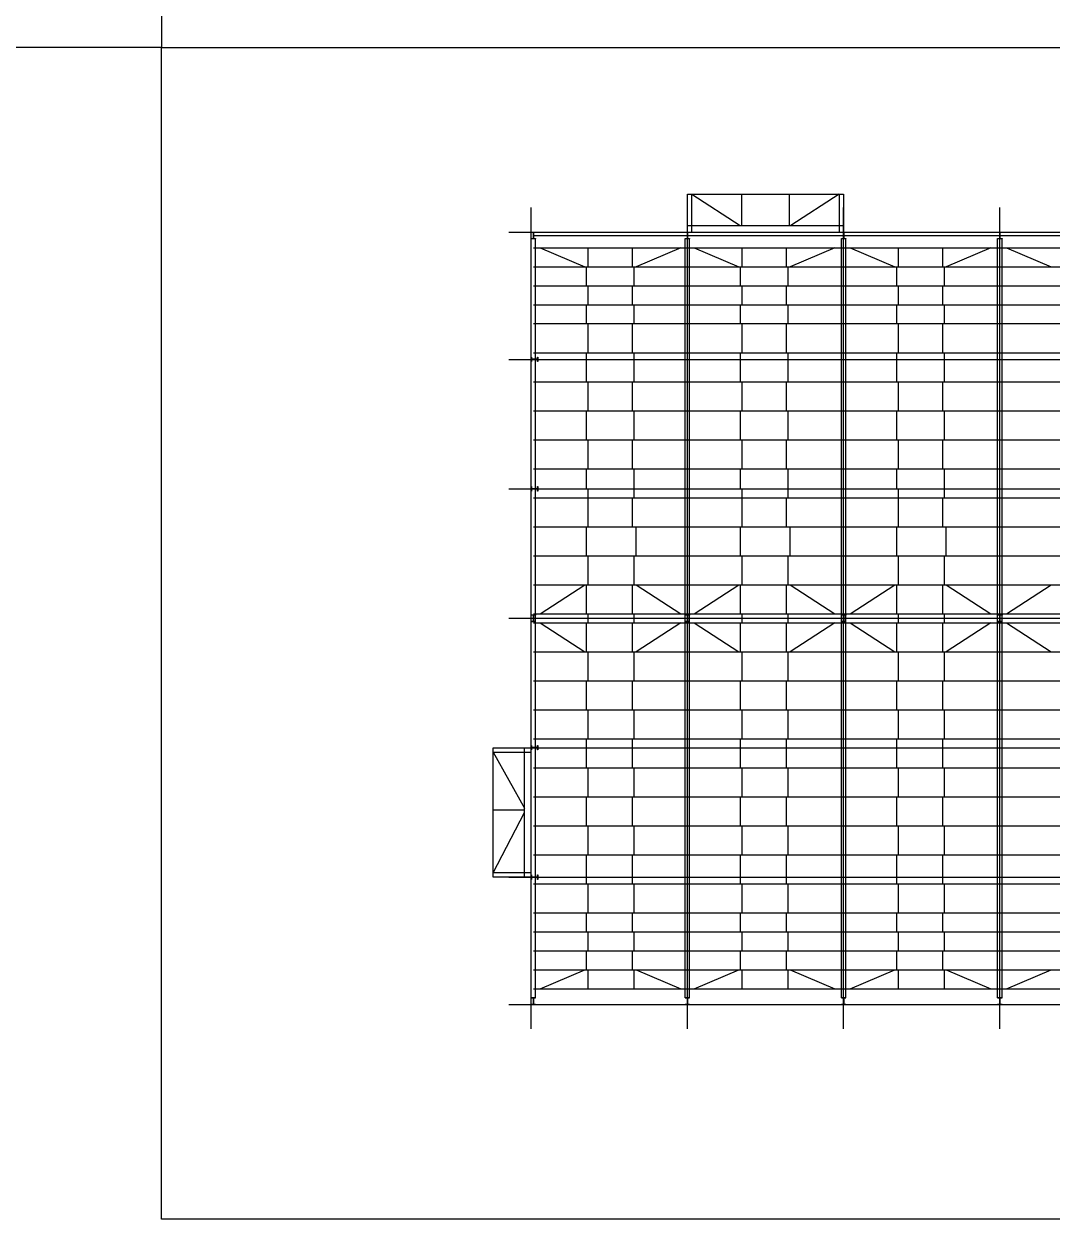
# Model space of a CAD drawing. Extents: x 102162 to 621267, y -39398 to 328893.
# Drawn here: x 363292 to 409359, y 2602 to 56152 of the extents above; entities that cross this region are included whole.
import ezdxf

# ---------------------------------------------------------------- set-up
doc = ezdxf.new("R2010")
doc.units = 0
doc.header["$LTSCALE"] = 1000
doc.header["$MEASUREMENT"] = 0
doc.linetypes.add('DOTE', pattern=[2.42, 2, -0.2, 0.02, -0.2])
doc.layers.add('DOTE', color=1, linetype='Continuous')

msp = doc.modelspace()

# ---------------------------------------------------------------- linework, layer by layer
at = {"color": 0}
for p, q in [((393019.4, 46821.1), (393019.4, 48521.1)), ((393019.4, 48521.1), (400019.4, 48521.1)), ((393219.4, 46821.1), (393219.4, 48521.1)), ((399819.4, 48521.1), (399819.4, 46821.1)), ((400019.4, 48521.1), (400019.4, 46821.1)), ((393019.4, 47121.1), (400019.4, 47121.1))]:
    msp.add_line(p, q, dxfattribs=at)
at = {"color": 6}
for p, q in [((393219.4, 48521.1), (395379.4, 47121.1)), ((395459.4, 47121.1), (395459.4, 48521.1)), ((397579.4, 48521.1), (397579.4, 47121.1)), ((399819.4, 48521.1), (397659.4, 47121.1)), ((386419.4, 46121.1), (388419.4, 45271.1)), ((388579.4, 45271.1), (388579.4, 46121.1)), ((390559.4, 45271.1), (390559.4, 46121.1)), ((392719.4, 46121.1), (390719.4, 45271.1)), ((393319.4, 46121.1), (395319.4, 45271.1)), ((395479.4, 45271.1), (395479.4, 46121.1)), ((397459.4, 45271.1), (397459.4, 46121.1)), ((399619.4, 46121.1), (397619.4, 45271.1)), ((400319.4, 46121.1), (402319.4, 45271.1)), ((402479.4, 45271.1), (402479.4, 46121.1)), ((404459.4, 45271.1), (404459.4, 46121.1)), ((406619.4, 46121.1), (404619.4, 45271.1)), ((407319.4, 46121.1), (409319.4, 45271.1)), ((388499.4, 44421.1), (388499.4, 45271.1)), ((390639.4, 44421.1), (390639.4, 45271.1)), ((395399.4, 44421.1), (395399.4, 45271.1)), ((397539.4, 44421.1), (397539.4, 45271.1)), ((402399.4, 44421.1), (402399.4, 45271.1)), ((404539.4, 44421.1), (404539.4, 45271.1)), ((388579.4, 43571.1), (388579.4, 44421.1)), ((390559.4, 43571.1), (390559.4, 44421.1)), ((395479.4, 43571.1), (395479.4, 44421.1)), ((397459.4, 43571.1), (397459.4, 44421.1)), ((402479.4, 43571.1), (402479.4, 44421.1)), ((404459.4, 43571.1), (404459.4, 44421.1)), ((388499.4, 42721.1), (388499.4, 43571.1)), ((390639.4, 42721.1), (390639.4, 43571.1)), ((395399.4, 42721.1), (395399.4, 43571.1)), ((397539.4, 42721.1), (397539.4, 43571.1)), ((402399.4, 42721.1), (402399.4, 43571.1)), ((404539.4, 42721.1), (404539.4, 43571.1)), ((388579.4, 41421.1), (388579.4, 42721.1)), ((390559.4, 41421.1), (390559.4, 42721.1)), ((395479.4, 41421.1), (395479.4, 42721.1)), ((397459.4, 41421.1), (397459.4, 42721.1)), ((402479.4, 41421.1), (402479.4, 42721.1)), ((404459.4, 41421.1), (404459.4, 42721.1)), ((388499.4, 40121.1), (388499.4, 41421.1)), ((390639.4, 40121.1), (390639.4, 41421.1)), ((395399.4, 40121.1), (395399.4, 41421.1)), ((397539.4, 40121.1), (397539.4, 41421.1)), ((402399.4, 40121.1), (402399.4, 41421.1)), ((404539.4, 40121.1), (404539.4, 41421.1)), ((388579.4, 38821.1), (388579.4, 40121.1)), ((390559.4, 38821.1), (390559.4, 40121.1)), ((395479.4, 38821.1), (395479.4, 40121.1)), ((397459.4, 38821.1), (397459.4, 40121.1)), ((402479.4, 38821.1), (402479.4, 40121.1)), ((404459.4, 38821.1), (404459.4, 40121.1)), ((388499.4, 37521.1), (388499.4, 38821.1)), ((390639.4, 37521.1), (390639.4, 38821.1)), ((395399.4, 37521.1), (395399.4, 38821.1)), ((397539.4, 37521.1), (397539.4, 38821.1)), ((402399.4, 37521.1), (402399.4, 38821.1)), ((404539.4, 37521.1), (404539.4, 38821.1)), ((388579.4, 36221.1), (388579.4, 37521.1)), ((390559.4, 36221.1), (390559.4, 37521.1)), ((395479.4, 36221.1), (395479.4, 37521.1)), ((397459.4, 36221.1), (397459.4, 37521.1)), ((402479.4, 36221.1), (402479.4, 37521.1)), ((404459.4, 36221.1), (404459.4, 37521.1)), ((388499.4, 35321.1), (388499.4, 36221.1)), ((390639.4, 34921.1), (390639.4, 36221.1)), ((395399.4, 35321.1), (395399.4, 36221.1)), ((397539.4, 34921.1), (397539.4, 36221.1)), ((402399.4, 35321.1), (402399.4, 36221.1)), ((404539.4, 34921.1), (404539.4, 36221.1)), ((388579.4, 33621.1), (388579.4, 35321.1)), ((390559.4, 33621.1), (390559.4, 34921.1)), ((395479.4, 33621.1), (395479.4, 35321.1)), ((397459.4, 33621.1), (397459.4, 34921.1)), ((402479.4, 33621.1), (402479.4, 35321.1)), ((404459.4, 33621.1), (404459.4, 34921.1)), ((388499.4, 32321.1), (388499.4, 33621.1)), ((390719.4, 32321.1), (390719.4, 33621.1)), ((395399.4, 32321.1), (395399.4, 33621.1)), ((397619.4, 32321.1), (397619.4, 33621.1)), ((402399.4, 32321.1), (402399.4, 33621.1)), ((404619.4, 32321.1), (404619.4, 33621.1)), ((388579.4, 31021.1), (388579.4, 32321.1)), ((390639.4, 31021.1), (390639.4, 32321.1)), ((395479.4, 31021.1), (395479.4, 32321.1)), ((397539.4, 31021.1), (397539.4, 32321.1)), ((402479.4, 31021.1), (402479.4, 32321.1)), ((404539.4, 31021.1), (404539.4, 32321.1)), ((386419.4, 29721.1), (388419.4, 31021.1)), ((388499.4, 29721.1), (388499.4, 31021.1)), ((390559.4, 29721.1), (390559.4, 31021.1)), ((390719.4, 31021.1), (392719.4, 29721.1)), ((393319.4, 29721.1), (395319.4, 31021.1)), ((395399.4, 29721.1), (395399.4, 31021.1)), ((397459.4, 29721.1), (397459.4, 31021.1)), ((397619.4, 31021.1), (399619.4, 29721.1)), ((400319.4, 29721.1), (402319.4, 31021.1)), ((402399.4, 29721.1), (402399.4, 31021.1)), ((404459.4, 29721.1), (404459.4, 31021.1)), ((404619.4, 31021.1), (406619.4, 29721.1)), ((407319.4, 29721.1), (409319.4, 31021.1)), ((388579.4, 29321.1), (388579.4, 29721.1)), ((390639.4, 29321.1), (390639.4, 29721.1)), ((395479.4, 29321.1), (395479.4, 29721.1)), ((397539.4, 29321.1), (397539.4, 29721.1)), ((402479.4, 29321.1), (402479.4, 29721.1)), ((404539.4, 29321.1), (404539.4, 29721.1)), ((386419.4, 29321.1), (388419.4, 28021.1)), ((388499.4, 28021.1), (388499.4, 29321.1)), ((390559.4, 28021.1), (390559.4, 29321.1)), ((392719.4, 29321.1), (390719.4, 28021.1)), ((393319.4, 29321.1), (395319.4, 28021.1)), ((395399.4, 28021.1), (395399.4, 29321.1)), ((397459.4, 28021.1), (397459.4, 29321.1)), ((399619.4, 29321.1), (397619.4, 28021.1)), ((400319.4, 29321.1), (402319.4, 28021.1)), ((402399.4, 28021.1), (402399.4, 29321.1)), ((404459.4, 28021.1), (404459.4, 29321.1)), ((406619.4, 29321.1), (404619.4, 28021.1)), ((407319.4, 29321.1), (409319.4, 28021.1)), ((388579.4, 26721.1), (388579.4, 28021.1)), ((390639.4, 26721.1), (390639.4, 28021.1)), ((395479.4, 26721.1), (395479.4, 28021.1)), ((397539.4, 26721.1), (397539.4, 28021.1)), ((402479.4, 26721.1), (402479.4, 28021.1)), ((404539.4, 26721.1), (404539.4, 28021.1)), ((388499.4, 25421.1), (388499.4, 26721.1)), ((390559.4, 25421.1), (390559.4, 26721.1)), ((395399.4, 25421.1), (395399.4, 26721.1)), ((397459.4, 25421.1), (397459.4, 26721.1)), ((402399.4, 25421.1), (402399.4, 26721.1)), ((404459.4, 25421.1), (404459.4, 26721.1)), ((388579.4, 24121.1), (388579.4, 25421.1)), ((390639.4, 24121.1), (390639.4, 25421.1)), ((395479.4, 24121.1), (395479.4, 25421.1)), ((397539.4, 24121.1), (397539.4, 25421.1)), ((402479.4, 24121.1), (402479.4, 25421.1)), ((404539.4, 24121.1), (404539.4, 25421.1)), ((388499.4, 22821.1), (388499.4, 24121.1)), ((390559.4, 22821.1), (390559.4, 24121.1)), ((395399.4, 22821.1), (395399.4, 24121.1)), ((397459.4, 22821.1), (397459.4, 24121.1)), ((402399.4, 22821.1), (402399.4, 24121.1)), ((404459.4, 22821.1), (404459.4, 24121.1)), ((384319.4, 23521.1), (385719.4, 21016.1)), ((388579.4, 21521.1), (388579.4, 22821.1)), ((390639.4, 21521.1), (390639.4, 22821.1)), ((395479.4, 21521.1), (395479.4, 22821.1)), ((397539.4, 21521.1), (397539.4, 22821.1)), ((402479.4, 21521.1), (402479.4, 22821.1)), ((404539.4, 21521.1), (404539.4, 22821.1)), ((388499.4, 20221.1), (388499.4, 21521.1)), ((390559.4, 20221.1), (390559.4, 21521.1)), ((395399.4, 20221.1), (395399.4, 21521.1)), ((397459.4, 20221.1), (397459.4, 21521.1)), ((402399.4, 20221.1), (402399.4, 21521.1)), ((404459.4, 20221.1), (404459.4, 21521.1)), ((384319.4, 20936.1), (385719.4, 20936.1)), ((384319.4, 18121.1), (385719.4, 20821.1)), ((388579.4, 18921.1), (388579.4, 20221.1)), ((390639.4, 18921.1), (390639.4, 20221.1)), ((395479.4, 18921.1), (395479.4, 20221.1)), ((397539.4, 18921.1), (397539.4, 20221.1)), ((402479.4, 18921.1), (402479.4, 20221.1)), ((404539.4, 18921.1), (404539.4, 20221.1)), ((388499.4, 17621.1), (388499.4, 18921.1)), ((390559.4, 17621.1), (390559.4, 18921.1)), ((395399.4, 17621.1), (395399.4, 18921.1)), ((397459.4, 17621.1), (397459.4, 18921.1)), ((402399.4, 17621.1), (402399.4, 18921.1)), ((404459.4, 17621.1), (404459.4, 18921.1)), ((388579.4, 16321.1), (388579.4, 17621.1)), ((390639.4, 16321.1), (390639.4, 17621.1)), ((395479.4, 16321.1), (395479.4, 17621.1)), ((397539.4, 16321.1), (397539.4, 17621.1)), ((402479.4, 16321.1), (402479.4, 17621.1)), ((404539.4, 16321.1), (404539.4, 17621.1)), ((388499.4, 15471.1), (388499.4, 16321.1)), ((390559.4, 15471.1), (390559.4, 16321.1)), ((395399.4, 15471.1), (395399.4, 16321.1)), ((397459.4, 15471.1), (397459.4, 16321.1)), ((402399.4, 15471.1), (402399.4, 16321.1)), ((404459.4, 15471.1), (404459.4, 16321.1)), ((388579.4, 14621.1), (388579.4, 15471.1)), ((390639.4, 14621.1), (390639.4, 15471.1)), ((395479.4, 14621.1), (395479.4, 15471.1)), ((397539.4, 14621.1), (397539.4, 15471.1)), ((402479.4, 14621.1), (402479.4, 15471.1)), ((404539.4, 14621.1), (404539.4, 15471.1)), ((388499.4, 13771.1), (388499.4, 14621.1)), ((390559.4, 13771.1), (390559.4, 14621.1)), ((395399.4, 13771.1), (395399.4, 14621.1)), ((397459.4, 13771.1), (397459.4, 14621.1)), ((402399.4, 13771.1), (402399.4, 14621.1)), ((404459.4, 13771.1), (404459.4, 14621.1)), ((386419.4, 12921.1), (388419.4, 13771.1)), ((388579.4, 12921.1), (388579.4, 13771.1)), ((390639.4, 12921.1), (390639.4, 13771.1)), ((390719.4, 13771.1), (392719.4, 12921.1)), ((393319.4, 12921.1), (395319.4, 13771.1)), ((395479.4, 12921.1), (395479.4, 13771.1)), ((397539.4, 12921.1), (397539.4, 13771.1)), ((397619.4, 13771.1), (399619.4, 12921.1)), ((400319.4, 12921.1), (402319.4, 13771.1)), ((402479.4, 12921.1), (402479.4, 13771.1)), ((404539.4, 12921.1), (404539.4, 13771.1)), ((404619.4, 13771.1), (406619.4, 12921.1)), ((407319.4, 12921.1), (409319.4, 13771.1))]:
    msp.add_line(p, q, dxfattribs=at)
at = {"color": 4}
for p, q in [((386019.4, 46811.1), (386019.4, 46821.1)), ((386019.4, 46821.1), (386119.4, 46821.1)), ((386219.4, 46811.1), (386019.4, 46811.1)), ((386119.4, 46821.1), (386219.4, 46821.1)), ((386219.4, 46821.1), (386219.4, 46811.1)), ((392919.4, 46811.1), (392919.4, 46821.1)), ((392919.4, 46821.1), (393019.4, 46821.1)), ((393119.4, 46811.1), (392919.4, 46811.1)), ((393019.4, 46821.1), (393119.4, 46821.1)), ((393119.4, 46821.1), (393119.4, 46811.1)), ((399919.4, 46811.1), (399919.4, 46821.1)), ((399919.4, 46821.1), (400019.4, 46821.1)), ((400119.4, 46811.1), (399919.4, 46811.1)), ((400019.4, 46821.1), (400119.4, 46821.1)), ((400119.4, 46821.1), (400119.4, 46811.1)), ((406919.4, 46811.1), (406919.4, 46821.1)), ((406919.4, 46821.1), (407019.4, 46821.1)), ((407119.4, 46811.1), (406919.4, 46811.1)), ((407019.4, 46821.1), (407119.4, 46821.1)), ((407119.4, 46821.1), (407119.4, 46811.1)), ((386019.4, 46521.1), (386019.4, 46531.1)), ((386019.4, 46531.1), (386219.4, 46531.1)), ((386119.4, 46521.1), (386019.4, 46521.1)), ((386019.4, 12521.1), (386019.4, 46521.1)), ((386219.4, 46521.1), (386119.4, 46521.1)), ((386219.4, 46531.1), (386219.4, 46521.1)), ((386219.4, 12521.1), (386219.4, 46521.1)), ((392919.4, 46521.1), (392919.4, 46531.1)), ((392919.4, 46531.1), (393119.4, 46531.1)), ((393019.4, 46521.1), (392919.4, 46521.1)), ((392919.4, 12521.1), (392919.4, 46521.1)), ((393119.4, 46521.1), (393019.4, 46521.1)), ((393119.4, 46531.1), (393119.4, 46521.1)), ((393119.4, 12521.1), (393119.4, 46521.1)), ((399919.4, 46521.1), (399919.4, 46531.1)), ((399919.4, 46531.1), (400119.4, 46531.1)), ((400019.4, 46521.1), (399919.4, 46521.1)), ((399919.4, 12521.1), (399919.4, 46521.1)), ((400119.4, 46521.1), (400019.4, 46521.1)), ((400119.4, 46531.1), (400119.4, 46521.1)), ((400119.4, 12521.1), (400119.4, 46521.1)), ((406919.4, 46521.1), (406919.4, 46531.1)), ((406919.4, 46531.1), (407119.4, 46531.1)), ((407019.4, 46521.1), (406919.4, 46521.1)), ((406919.4, 12521.1), (406919.4, 46521.1)), ((407119.4, 46521.1), (407019.4, 46521.1)), ((407119.4, 46531.1), (407119.4, 46521.1)), ((407119.4, 12521.1), (407119.4, 46521.1)), ((386019.4, 41121.1), (386019.4, 41221.1)), ((386019.4, 41221.1), (386029.4, 41221.1)), ((386019.4, 41021.1), (386019.4, 41121.1)), ((386029.4, 41021.1), (386019.4, 41021.1)), ((386029.4, 41221.1), (386029.4, 41021.1)), ((386309.4, 41021.1), (386309.4, 41221.1)), ((386309.4, 41221.1), (386319.4, 41221.1)), ((386319.4, 41021.1), (386309.4, 41021.1)), ((386319.4, 41221.1), (386319.4, 41121.1)), ((386319.4, 41121.1), (386319.4, 41021.1)), ((386019.4, 35321.1), (386019.4, 35421.1)), ((386019.4, 35421.1), (386029.4, 35421.1)), ((386029.4, 35421.1), (386029.4, 35221.1)), ((386309.4, 35221.1), (386309.4, 35421.1)), ((386309.4, 35421.1), (386319.4, 35421.1)), ((386319.4, 35421.1), (386319.4, 35321.1)), ((386019.4, 35221.1), (386019.4, 35321.1)), ((386029.4, 35221.1), (386019.4, 35221.1)), ((386319.4, 35221.1), (386309.4, 35221.1)), ((386319.4, 35321.1), (386319.4, 35221.1)), ((386019.4, 29661.1), (386019.4, 29671.1)), ((386019.4, 29671.1), (386119.4, 29671.1)), ((386219.4, 29661.1), (386019.4, 29661.1)), ((386119.4, 29671.1), (386219.4, 29671.1)), ((386219.4, 29671.1), (386219.4, 29661.1)), ((392919.4, 29661.1), (392919.4, 29671.1)), ((392919.4, 29671.1), (393019.4, 29671.1)), ((393119.4, 29661.1), (392919.4, 29661.1)), ((393019.4, 29671.1), (393119.4, 29671.1)), ((393119.4, 29671.1), (393119.4, 29661.1)), ((399919.4, 29661.1), (399919.4, 29671.1)), ((399919.4, 29671.1), (400019.4, 29671.1)), ((400119.4, 29661.1), (399919.4, 29661.1)), ((400019.4, 29671.1), (400119.4, 29671.1)), ((400119.4, 29671.1), (400119.4, 29661.1)), ((406919.4, 29661.1), (406919.4, 29671.1)), ((406919.4, 29671.1), (407019.4, 29671.1)), ((407119.4, 29661.1), (406919.4, 29661.1)), ((407019.4, 29671.1), (407119.4, 29671.1)), ((407119.4, 29671.1), (407119.4, 29661.1)), ((386019.4, 29371.1), (386019.4, 29381.1)), ((386019.4, 29381.1), (386219.4, 29381.1)), ((386119.4, 29371.1), (386019.4, 29371.1)), ((386219.4, 29371.1), (386119.4, 29371.1)), ((386219.4, 29381.1), (386219.4, 29371.1)), ((392919.4, 29371.1), (392919.4, 29381.1)), ((392919.4, 29381.1), (393119.4, 29381.1)), ((393019.4, 29371.1), (392919.4, 29371.1)), ((393119.4, 29371.1), (393019.4, 29371.1)), ((393119.4, 29381.1), (393119.4, 29371.1)), ((399919.4, 29371.1), (399919.4, 29381.1)), ((399919.4, 29381.1), (400119.4, 29381.1)), ((400019.4, 29371.1), (399919.4, 29371.1)), ((400119.4, 29371.1), (400019.4, 29371.1)), ((400119.4, 29381.1), (400119.4, 29371.1)), ((406919.4, 29371.1), (406919.4, 29381.1)), ((406919.4, 29381.1), (407119.4, 29381.1)), ((407019.4, 29371.1), (406919.4, 29371.1)), ((407119.4, 29371.1), (407019.4, 29371.1)), ((407119.4, 29381.1), (407119.4, 29371.1)), ((386019.4, 23721.1), (386019.4, 23821.1)), ((386019.4, 23821.1), (386029.4, 23821.1)), ((386019.4, 23621.1), (386019.4, 23721.1)), ((386029.4, 23621.1), (386019.4, 23621.1)), ((386029.4, 23821.1), (386029.4, 23621.1)), ((386309.4, 23621.1), (386309.4, 23821.1)), ((386309.4, 23821.1), (386319.4, 23821.1)), ((386319.4, 23621.1), (386309.4, 23621.1)), ((386319.4, 23821.1), (386319.4, 23721.1)), ((386319.4, 23721.1), (386319.4, 23621.1)), ((386019.4, 17921.1), (386019.4, 18021.1)), ((386019.4, 18021.1), (386029.4, 18021.1)), ((386019.4, 17821.1), (386019.4, 17921.1)), ((386029.4, 17821.1), (386019.4, 17821.1)), ((386029.4, 18021.1), (386029.4, 17821.1)), ((386309.4, 17821.1), (386309.4, 18021.1)), ((386309.4, 18021.1), (386319.4, 18021.1)), ((386319.4, 17821.1), (386309.4, 17821.1)), ((386319.4, 18021.1), (386319.4, 17921.1)), ((386319.4, 17921.1), (386319.4, 17821.1)), ((386019.4, 12511.1), (386019.4, 12521.1)), ((386019.4, 12521.1), (386119.4, 12521.1)), ((386219.4, 12511.1), (386019.4, 12511.1)), ((386119.4, 12521.1), (386219.4, 12521.1)), ((386219.4, 12521.1), (386219.4, 12511.1)), ((392919.4, 12511.1), (392919.4, 12521.1)), ((392919.4, 12521.1), (393019.4, 12521.1)), ((393119.4, 12511.1), (392919.4, 12511.1)), ((393019.4, 12521.1), (393119.4, 12521.1)), ((393119.4, 12521.1), (393119.4, 12511.1)), ((399919.4, 12511.1), (399919.4, 12521.1)), ((399919.4, 12521.1), (400019.4, 12521.1)), ((400119.4, 12511.1), (399919.4, 12511.1)), ((400019.4, 12521.1), (400119.4, 12521.1)), ((400119.4, 12521.1), (400119.4, 12511.1)), ((406919.4, 12511.1), (406919.4, 12521.1)), ((406919.4, 12521.1), (407019.4, 12521.1)), ((407119.4, 12511.1), (406919.4, 12511.1)), ((407019.4, 12521.1), (407119.4, 12521.1)), ((407119.4, 12521.1), (407119.4, 12511.1)), ((386019.4, 12221.1), (386019.4, 12231.1)), ((386019.4, 12231.1), (386219.4, 12231.1)), ((386119.4, 12221.1), (386019.4, 12221.1)), ((386219.4, 12221.1), (386119.4, 12221.1)), ((386219.4, 12231.1), (386219.4, 12221.1)), ((392919.4, 12221.1), (392919.4, 12231.1)), ((392919.4, 12231.1), (393119.4, 12231.1)), ((393019.4, 12221.1), (392919.4, 12221.1)), ((393119.4, 12221.1), (393019.4, 12221.1)), ((393119.4, 12231.1), (393119.4, 12221.1)), ((399919.4, 12221.1), (399919.4, 12231.1)), ((399919.4, 12231.1), (400119.4, 12231.1)), ((400019.4, 12221.1), (399919.4, 12221.1)), ((400119.4, 12221.1), (400019.4, 12221.1)), ((400119.4, 12231.1), (400119.4, 12221.1)), ((406919.4, 12221.1), (406919.4, 12231.1)), ((406919.4, 12231.1), (407119.4, 12231.1)), ((407019.4, 12221.1), (406919.4, 12221.1)), ((407119.4, 12221.1), (407019.4, 12221.1)), ((407119.4, 12231.1), (407119.4, 12221.1))]:
    msp.add_line(p, q, dxfattribs=at)
at = {"color": 4, "linetype": 'DOTE'}
for p, q in [((386116.4, 46811.1), (386116.4, 46531.1)), ((386122.4, 46811.1), (386122.4, 46531.1)), ((393016.4, 46811.1), (393016.4, 46531.1)), ((393022.4, 46811.1), (393022.4, 46531.1)), ((400016.4, 46811.1), (400016.4, 46531.1)), ((400022.4, 46811.1), (400022.4, 46531.1)), ((407016.4, 46811.1), (407016.4, 46531.1)), ((407022.4, 46811.1), (407022.4, 46531.1)), ((386309.4, 41124.1), (386029.4, 41124.1)), ((386309.4, 41118.1), (386029.4, 41118.1)), ((386309.4, 35324.1), (386029.4, 35324.1)), ((386309.4, 35318.1), (386029.4, 35318.1)), ((386116.4, 29661.1), (386116.4, 29381.1)), ((386122.4, 29661.1), (386122.4, 29381.1)), ((393016.4, 29661.1), (393016.4, 29381.1)), ((393022.4, 29661.1), (393022.4, 29381.1)), ((400016.4, 29661.1), (400016.4, 29381.1)), ((400022.4, 29661.1), (400022.4, 29381.1)), ((407016.4, 29661.1), (407016.4, 29381.1)), ((407022.4, 29661.1), (407022.4, 29381.1)), ((386309.4, 23724.1), (386029.4, 23724.1)), ((386309.4, 23718.1), (386029.4, 23718.1)), ((386309.4, 17924.1), (386029.4, 17924.1)), ((386309.4, 17918.1), (386029.4, 17918.1)), ((386116.4, 12511.1), (386116.4, 12231.1)), ((386122.4, 12511.1), (386122.4, 12231.1)), ((393016.4, 12511.1), (393016.4, 12231.1)), ((393022.4, 12511.1), (393022.4, 12231.1)), ((400016.4, 12511.1), (400016.4, 12231.1)), ((400022.4, 12511.1), (400022.4, 12231.1)), ((407016.4, 12511.1), (407016.4, 12231.1)), ((407022.4, 12511.1), (407022.4, 12231.1))]:
    msp.add_line(p, q, dxfattribs=at)
at = {"color": 2}
for p, q in [((386122.4, 46671.1), (427916.4, 46671.1)), ((386319.4, 41121.1), (393019.4, 41121.1)), ((386219.4, 35321.1), (393019.4, 35321.1)), ((386122.4, 29521.1), (427916.4, 29521.1)), ((386219.4, 23721.1), (393019.4, 23721.1)), ((386219.4, 17921.1), (393019.4, 17921.1))]:
    msp.add_line(p, q, dxfattribs=at)
at = {"color": 1, "linetype": 'DOTE'}
for p, q in [((393019.4, 46821.1), (393019.4, 46521.1)), ((400019.4, 46821.1), (400019.4, 46521.1)), ((407019.4, 46821.1), (407019.4, 46521.1)), ((386119.4, 29671.1), (386119.4, 29371.1)), ((393019.4, 29671.1), (393019.4, 29371.1)), ((400019.4, 29671.1), (400019.4, 29371.1)), ((407019.4, 29671.1), (407019.4, 29371.1)), ((386119.4, 12521.1), (386119.4, 12221.1)), ((393019.4, 12521.1), (393019.4, 12221.1)), ((400019.4, 12521.1), (400019.4, 12221.1)), ((407019.4, 12521.1), (407019.4, 12221.1))]:
    msp.add_line(p, q, dxfattribs=at)
for p, q in [((386122.4, 46121.1), (427916.4, 46121.1)), ((386122.4, 45271.1), (427916.4, 45271.1)), ((386122.4, 44421.1), (427916.4, 44421.1)), ((386122.4, 43571.1), (427916.4, 43571.1)), ((386122.4, 42721.1), (427916.4, 42721.1)), ((386122.4, 41421.1), (427916.4, 41421.1)), ((386122.4, 40121.1), (427916.4, 40121.1)), ((386122.4, 38821.1), (427916.4, 38821.1)), ((386122.4, 37521.1), (427916.4, 37521.1)), ((386122.4, 36221.1), (427916.4, 36221.1)), ((386122.4, 34921.1), (427916.4, 34921.1)), ((386122.4, 33621.1), (427916.4, 33621.1)), ((386122.4, 32321.1), (427916.4, 32321.1)), ((386122.4, 31021.1), (427916.4, 31021.1)), ((386122.4, 29721.1), (427916.4, 29721.1)), ((386122.4, 29321.1), (427916.4, 29321.1)), ((386122.4, 28021.1), (427916.4, 28021.1)), ((386122.4, 26721.1), (427916.4, 26721.1)), ((386122.4, 25421.1), (427916.4, 25421.1)), ((386122.4, 24121.1), (427916.4, 24121.1)), ((384319.4, 17921.1), (384319.4, 23721.1)), ((384319.4, 23721.1), (386019.4, 23721.1)), ((385719.4, 17921.1), (385719.4, 23721.1)), ((384319.4, 23521.1), (386019.4, 23521.1)), ((386122.4, 22821.1), (427916.4, 22821.1)), ((386122.4, 21521.1), (427916.4, 21521.1)), ((386122.4, 20221.1), (427916.4, 20221.1)), ((386122.4, 18921.1), (427916.4, 18921.1)), ((386019.4, 18121.1), (384319.4, 18121.1)), ((386019.4, 17921.1), (384319.4, 17921.1)), ((386122.4, 17621.1), (427916.4, 17621.1)), ((386122.4, 16321.1), (427916.4, 16321.1)), ((386122.4, 15471.1), (427916.4, 15471.1)), ((386122.4, 14621.1), (427916.4, 14621.1)), ((386122.4, 13771.1), (427916.4, 13771.1)), ((386122.4, 12921.1), (427916.4, 12921.1))]:
    msp.add_line(p, q)
for points in [[(295211.7, 107601.7), (369461.7, 107601.7), (369461.7, 55101.7), (295211.7, 55101.7)], [(369461.7, 55101.7), (443711.7, 55101.7), (443711.7, 2601.7), (369461.7, 2601.7)]]:
    msp.add_lwpolyline(points, close=True)
at = {"layer": 'DOTE'}
for p, q in [((386019.4, 11121.1), (386019.4, 47921.1)), ((393019.4, 11121.1), (393019.4, 47921.1)), ((400019.4, 11121.1), (400019.4, 47921.1)), ((407019.4, 11121.1), (407019.4, 47921.1)), ((385019.4, 46821.1), (429019.4, 46821.1)), ((385019.4, 41121.1), (429019.4, 41121.1)), ((385019.4, 35321.1), (429019.4, 35321.1)), ((385019.4, 29521.1), (429019.4, 29521.1)), ((385019.4, 23721.1), (429019.4, 23721.1)), ((385019.4, 17921.1), (429019.4, 17921.1)), ((385019.4, 12221.1), (429019.4, 12221.1))]:
    msp.add_line(p, q, dxfattribs=at)

doc.saveas('drawing.dxf')
